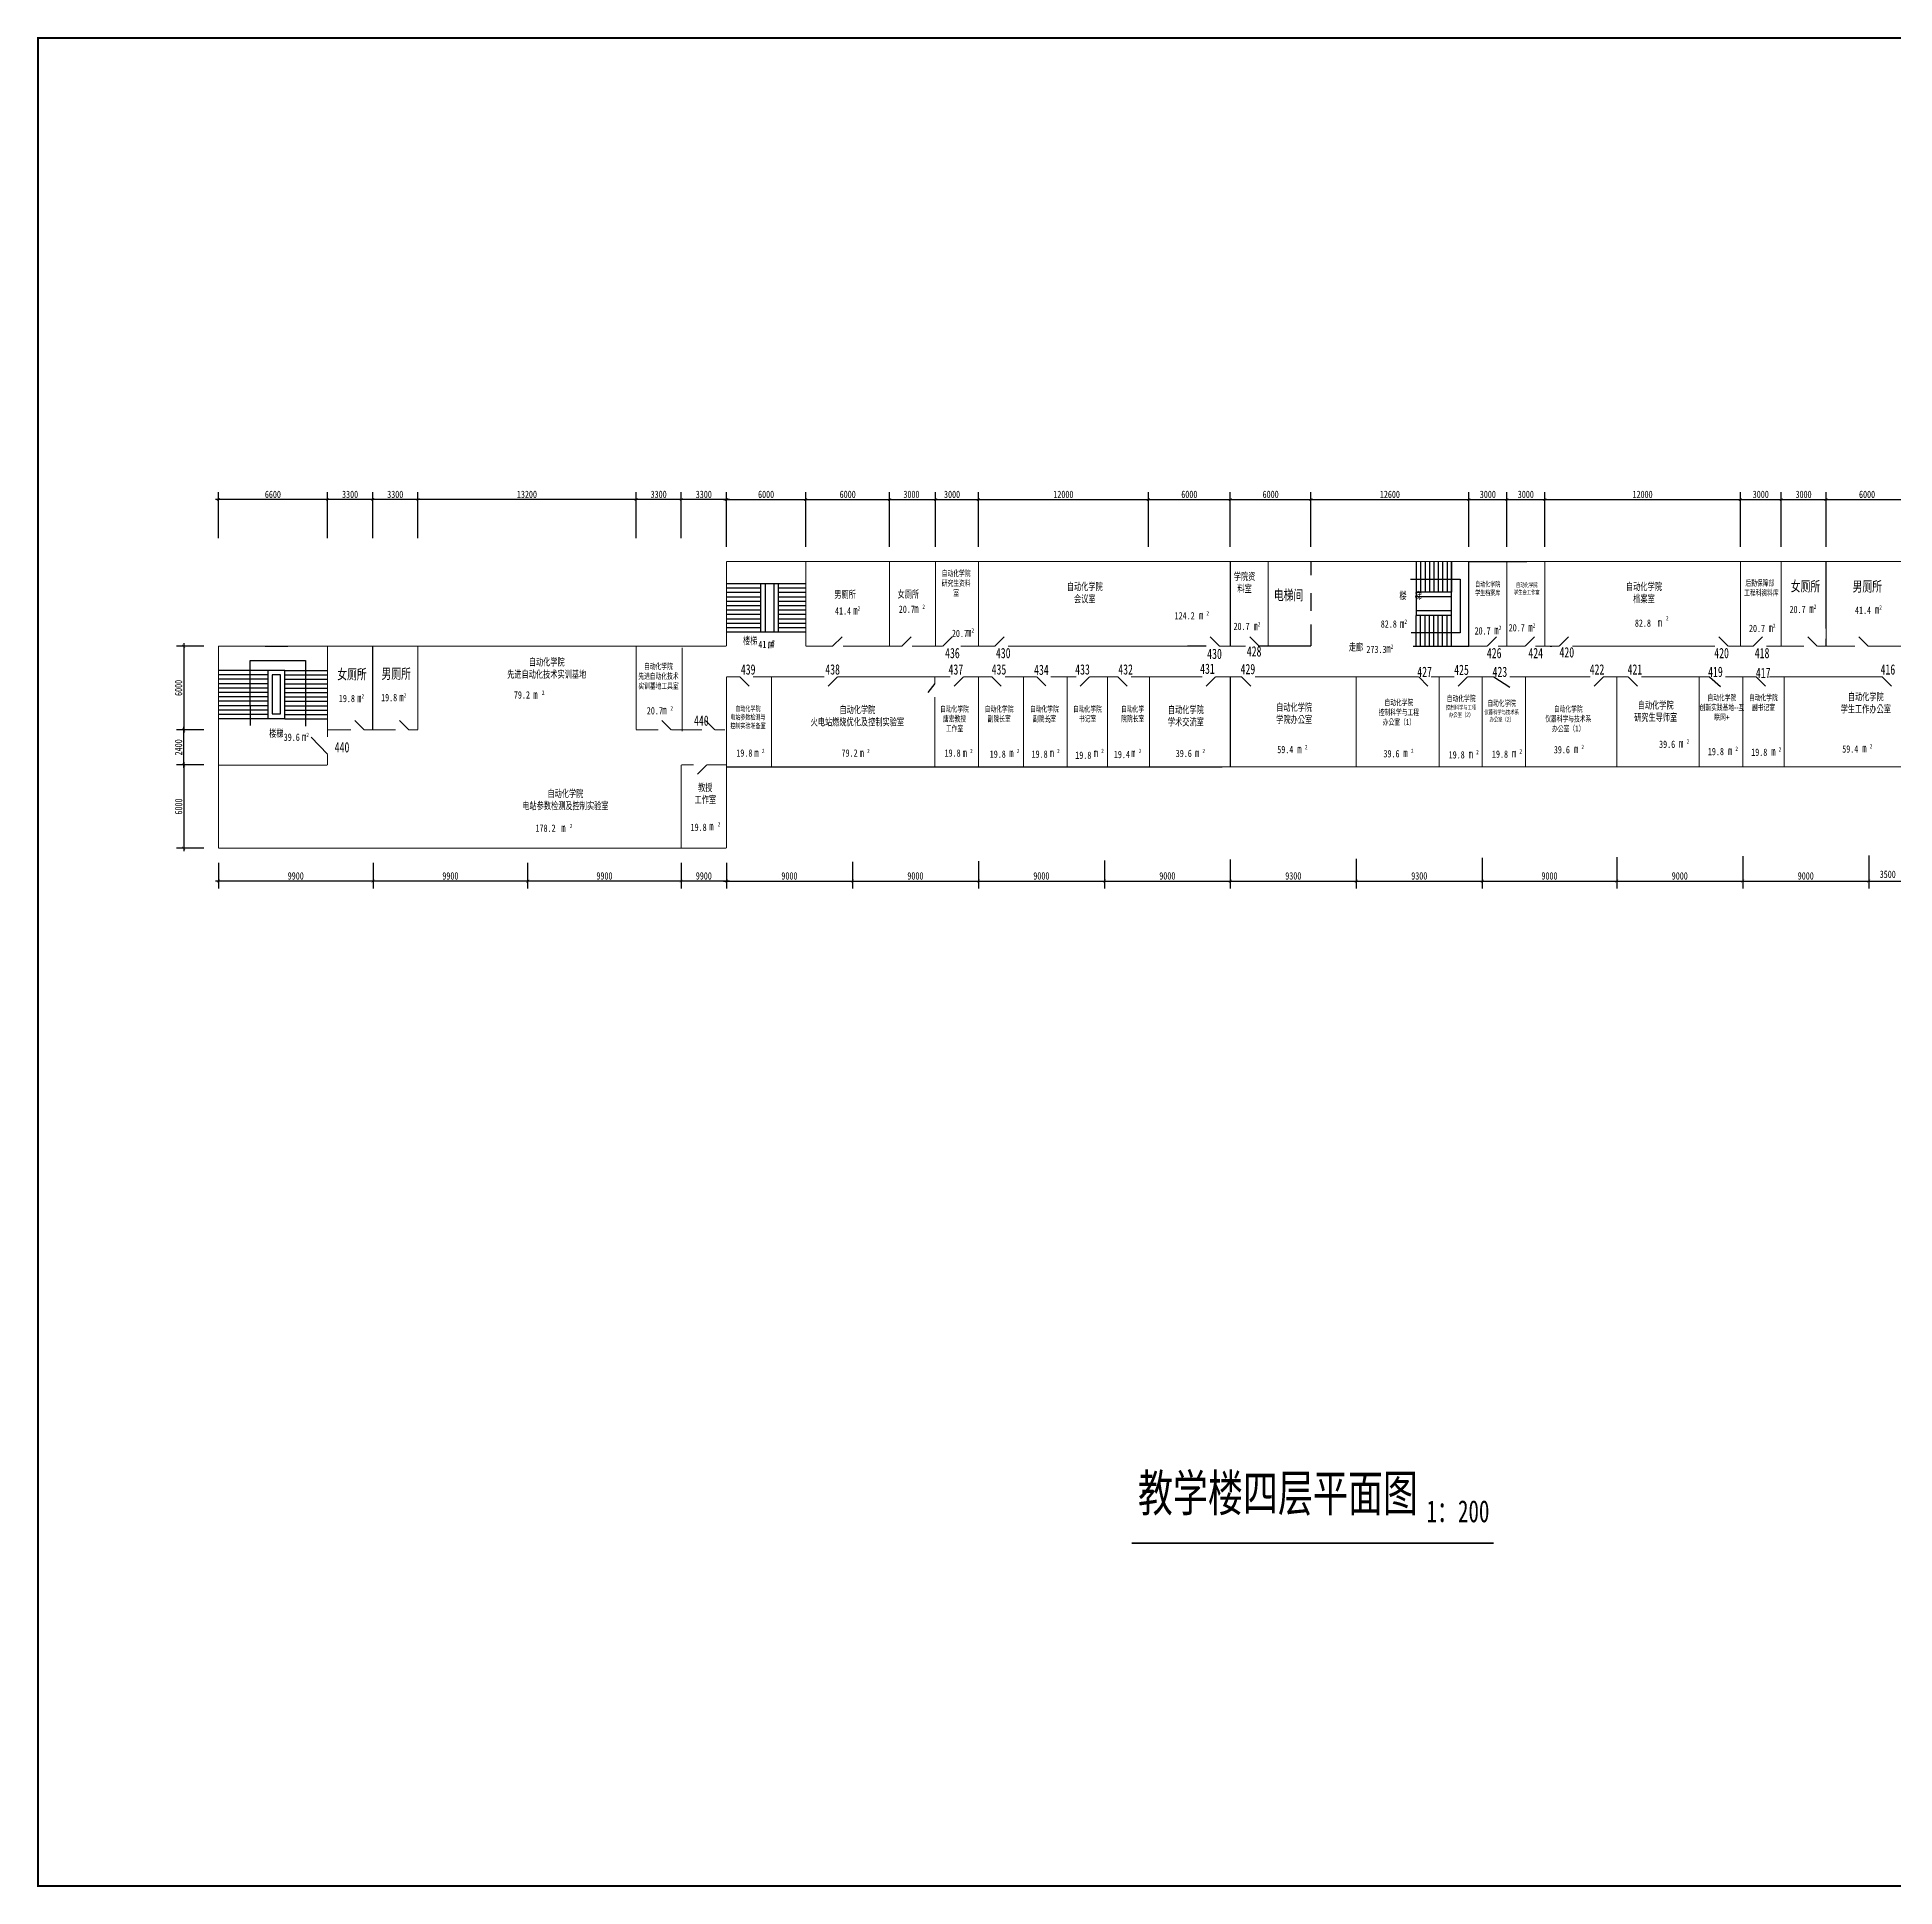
# Model space of a CAD drawing. Extents: x -85841 to 105227, y -96404 to 29716.
# Drawn here: x -85841 to 40827, y -96404 to 29716 of the extents above; entities that cross this region are included whole.
import ezdxf

# ---------------------------------------------------------------- set-up
doc = ezdxf.new("R2010")
doc.units = 0
doc.header["$LTSCALE"] = 20
doc.layers.get('0').update_dxf_attribs({"linetype": 'CONTINUOUS'})
doc.layers.get('DEFPOINTS').update_dxf_attribs({"linetype": 'CONTINUOUS'})
doc.styles.get("Standard").update_dxf_attribs({"font": '', "width": 0.7, "height": 700})
doc.styles.get('Standard').set_extended_font_data('FangSong_GB2312')

# ---------------------------------------------------------------- blocks, each defined once
blk = doc.blocks.new('1')
blk.add_line((0, 0), (900, -1))
blk = doc.blocks.new('_ARCHTICK')
at = {"color": 0, "linetype": 'ByBlock', "const_width": 0.15}
blk.add_lwpolyline([(-0.5, -0.5), (0.5, 0.5)], dxfattribs=at)

msp = doc.modelspace()

# ---------------------------------------------------------------- linework, layer by layer
at = {"color": 0, "linetype": 'ByBlock'}
for p, q in [((-65844, -1811), (-73684, -1811)), ((-73484, -4440), (-73484, -1311)), ((-62764, -1811), (-66244, -1811)), ((-66044, -4440), (-66044, -1311)), ((-66044, -4440), (-66044, -1311)), ((-59684, -1811), (-63164, -1811)), ((-62964, -4440), (-62964, -1311)), ((-44804, -1811), (-60084, -1811)), ((-59884, -4440), (-59884, -1311)), ((-41724, -1811), (-45204, -1811)), ((-45004, -4440), (-45004, -1311)), ((-38644, -1811), (-42124, -1811)), ((-41924, -4440), (-41924, -1311)), ((-39044, -1811), (-33234, -1811)), ((-38844, -4440), (-38844, -1311)), ((-38844, -5037), (-38844, -1311)), ((-33634, -1811), (-27516, -1811)), ((-33434, -5037), (-33434, -1311)), ((-27916, -1811), (-24377, -1811)), ((-27716, -5037), (-27716, -1311)), ((-24777, -1811), (-21464, -1811)), ((-24577, -5037), (-24577, -1311)), ((-21864, -1811), (-9874, -1811)), ((-21664, -5037), (-21664, -1311)), ((-21664, -5037), (-21664, -1311)), ((-10274, -1811), (-4284, -1811)), ((-10074, -5037), (-10074, -1311)), ((-4684, -1811), (1216, -1811)), ((-4484, -5037), (-4484, -1311)), ((-4484, -5037), (-4484, -1311)), ((816, -1811), (11981, -1811)), ((1016, -5037), (1016, -1311)), ((1016, -5037), (1016, -1311)), ((11581, -1811), (14571, -1811)), ((11781, -5037), (11781, -1311)), ((11781, -5037), (11781, -1311)), ((14171, -1811), (17161, -1811)), ((14371, -5037), (14371, -1311)), ((16761, -1811), (30496, -1811)), ((16961, -5037), (16961, -1311)), ((30096, -1811), (33276, -1811)), ((30296, -5037), (30296, -1311)), ((32876, -1811), (36336, -1811)), ((33076, -5037), (33076, -1311)), ((33076, -5037), (33076, -1311)), ((35936, -1811), (41926, -1811)), ((36136, -5037), (36136, -1311)), ((-74484, -11807), (-76349, -11807)), ((-75849, -11607), (-75849, -17707)), ((-74484, -17507), (-76349, -17507)), ((-75484, -17507), (-76349, -17507)), ((-75849, -20107), (-75849, -17307)), ((-74484, -19907), (-76349, -19907)), ((-75484, -19907), (-76349, -19907)), ((-75849, -19707), (-75849, -25777)), ((-74484, -25577), (-76349, -25577)), ((-73484, -26577), (-73484, -28326)), ((-62935, -26577), (-62935, -28326)), ((-52398, -26577), (-52398, -28326)), ((-41924, -26577), (-41924, -28326)), ((-38844, -26577), (-38844, -28326)), ((-38844, -26577), (-38844, -28326)), ((-30254, -26523), (-30254, -28326)), ((-21664, -26468), (-21664, -28326)), ((-13074, -26413), (-13074, -28326)), ((-4484, -26359), (-4484, -28326)), ((4106, -26304), (4106, -28326)), ((12696, -26249), (12696, -28326)), ((21866, -26191), (21866, -28326)), ((30456, -26137), (30456, -28326)), ((39046, -26082), (39046, -28326)), ((-62735, -27826), (-73684, -27826)), ((-52198, -27826), (-63135, -27826)), ((-41724, -27826), (-52598, -27826)), ((-38644, -27826), (-42124, -27826)), ((-39044, -27826), (-30054, -27826)), ((-30454, -27826), (-21464, -27826)), ((-21864, -27826), (-12874, -27826)), ((-13274, -27826), (-4284, -27826)), ((-4684, -27826), (4306, -27826)), ((3906, -27826), (12896, -27826)), ((12496, -27826), (22066, -27826)), ((21666, -27826), (30656, -27826)), ((30256, -27826), (39246, -27826)), ((38846, -27826), (47836, -27826))]:
    msp.add_line(p, q, dxfattribs=at)
for p, q in [((8191, -6037), (8191, -8137)), ((8491, -6037), (8491, -8137)), ((8791, -6037), (8791, -8137)), ((9091, -6037), (9091, -8137)), ((9391, -6037), (9391, -8137)), ((9691, -6037), (9691, -8137)), ((9991, -6037), (9991, -8137)), ((10291, -6037), (10291, -8137)), ((10591, -11807), (10591, -6037)), ((10591, -6037), (10591, -8137)), ((11781, -11807), (11781, -6037)), ((11781, -6037), (15736, -6037)), ((36136, -10610), (36136, -6037)), ((-38844, -7537), (-33434, -7537)), ((-36512, -7537), (-36512, -10837)), ((-36212, -7537), (-36212, -10837)), ((-35612, -7537), (-35612, -10837)), ((-35312, -7537), (-35312, -10837)), ((7799, -7238), (11190, -7238)), ((11190, -7238), (11190, -10893)), ((-38844, -7837), (-36512, -7837)), ((-38844, -8137), (-36512, -8137)), ((-38844, -8437), (-36512, -8437)), ((-38844, -8737), (-36512, -8737)), ((-35312, -7837), (-33434, -7837)), ((-35312, -8137), (-33434, -8137)), ((-35312, -8437), (-33434, -8437)), ((-35312, -8737), (-33434, -8737)), ((10591, -8137), (8191, -8137)), ((8191, -8137), (8191, -9707)), ((10591, -8437), (8191, -8437)), ((-38844, -9037), (-36512, -9037)), ((-38844, -9337), (-36512, -9337)), ((-38844, -9637), (-36512, -9637)), ((-38844, -9937), (-36512, -9937)), ((-35312, -9037), (-33434, -9037)), ((-35312, -9337), (-33434, -9337)), ((-35312, -9637), (-33434, -9637)), ((-35312, -9937), (-33434, -9937)), ((10591, -9407), (8191, -9407)), ((8191, -11807), (8191, -9707)), ((10591, -9707), (8191, -9707)), ((8491, -11807), (8491, -9707)), ((8791, -11807), (8791, -9707)), ((9091, -11807), (9091, -9707)), ((9391, -11807), (9391, -9707)), ((9691, -11807), (9691, -9707)), ((9991, -11807), (9991, -9707)), ((10291, -11807), (10291, -9707)), ((10591, -11807), (10591, -9707)), ((-38844, -10237), (-36512, -10237)), ((-38844, -10537), (-36512, -10537)), ((-38844, -10837), (-33434, -10837)), ((-35312, -10237), (-33434, -10237)), ((-35312, -10537), (-33434, -10537)), ((11190, -10893), (7843, -10893)), ((36136, -11807), (36136, -11310)), ((-70287, -11807), (-68754, -11807)), ((-6129, -11807), (-7394, -11807)), ((1016, -11807), (-2579, -11807)), ((7985, -11807), (11781, -11807)), ((17336, -11807), (17440, -11807)), ((-70131, -13466), (-73484, -13466)), ((-70131, -13766), (-73484, -13766)), ((-71322, -15881), (-71322, -12783)), ((-71322, -12783), (-67555, -12783)), ((-68959, -13466), (-66044, -13466)), ((-68959, -13766), (-66044, -13766)), ((-67555, -12783), (-67555, -15829)), ((-17688, -13907), (-17061, -14524)), ((8359, -13907), (8986, -14528)), ((13492, -13907), (14566, -14602)), ((28192, -13907), (28931, -14565)), ((-70131, -14066), (-73484, -14066)), ((-70131, -14366), (-73484, -14366)), ((-70131, -14666), (-73484, -14666)), ((-70131, -14966), (-73484, -14966)), ((-68959, -14066), (-66044, -14066)), ((-68959, -14366), (-66044, -14366)), ((-68959, -14666), (-66044, -14666)), ((-68959, -14966), (-66044, -14966)), ((-24638, -14346), (-25118, -14973)), ((-70131, -15266), (-73484, -15266)), ((-70131, -15566), (-73484, -15566)), ((-70131, -15866), (-73484, -15866)), ((-70131, -16166), (-73484, -16166)), ((-70131, -16466), (-73484, -16466)), ((-71322, -15881), (-71322, -17208)), ((-68959, -15266), (-66044, -15266)), ((-68959, -15566), (-66044, -15566)), ((-68959, -15866), (-66044, -15866)), ((-68959, -16166), (-66044, -16166)), ((-68959, -16466), (-66044, -16466)), ((-67555, -15829), (-67555, -17253)), ((-70131, -16766), (-73484, -16766)), ((-68959, -16766), (-66044, -16766)), ((-66044, -19180), (-67157, -18009)), ((-38844, -20027), (-5044, -20027))]:
    msp.add_line(p, q)
for points, const_width in [([(-85781, 29656), (92419, 29656), (92419, -96344), (-85781, -96344), (-85781, 29656)], 120), ([(-38844, -6037), (1016, -6037)], 70), ([(-38844, -6037), (-38844, -11807)], 70), ([(-21664, -11807), (-21664, -6037)], 70), ([(1016, -6037), (1016, -6990)], 70), ([(1016, -6037), (6981, -6037)], 70), ([(6981, -6037), (11781, -6037)], 70), ([(11781, -6037), (47417, -6037)], 70), ([(11781, -6037), (11781, -11807), (11864, -11807)], 70), ([(14371, -6037), (14371, -11807), (14454, -11807)], 70), ([(16961, -6037), (16961, -11807), (17044, -11807)], 70), ([(36136, -6037), (36136, -10610)], 70), ([(1016, -8190), (1016, -9422)], 70), ([(1016, -10322), (1016, -11807)], 70), ([(36136, -10610), (36136, -11310)], 70), ([(36136, -11310), (36136, -11807)], 70), ([(-59884, -11807), (-73484, -11807)], 70), ([(-73484, -15266), (-73484, -11807)], 70), ([(-66044, -11807), (-66044, -17507)], 70), ([(-62964, -11807), (-62964, -17507)], 70), ([(-59884, -11807), (-59884, -17507)], 70), ([(-59884, -11807), (-38844, -11807)], 70), ([(-33434, -11807), (-31599, -11807)], 70), ([(-30899, -11807), (-27236, -11807)], 70), ([(-26880, -11807), (-27236, -11807)], 70), ([(-26180, -11807), (-24097, -11807)], 70), ([(-22862, -11807), (-20533, -11807)], 70), ([(-19633, -11807), (-12192, -11807)], 70), ([(-13669, -11807), (-9559, -11807)], 70), ([(-13669, -11807), (-6129, -11807)], 70), ([(-5229, -11807), (-4164, -11807)], 70), ([(-4164, -11807), (-3428, -11807)], 70), ([(-2528, -11807), (1016, -11807)], 70), ([(11864, -11807), (13021, -11807)], 70), ([(14371, -11807), (13758, -11807)], 70), ([(14658, -11807), (14454, -11807)], 70), ([(14658, -11807), (15610, -11807)], 70), ([(16961, -11807), (16323, -11807)], 70), ([(17044, -11807), (17336, -11807)], 70), ([(17336, -11807), (17930, -11807)], 70), ([(18830, -11807), (28569, -11807)], 70), ([(29469, -11807), (31172, -11807)], 70), ([(32072, -11807), (34632, -11807)], 70), ([(35532, -11807), (36136, -11807)], 70), ([(38120, -11807), (36136, -11807)], 70), ([(41715, -11807), (39005, -11807)], 70), ([(-38844, -13907), (-38844, -19907)], 70), ([(-38844, -13907), (-37920, -13907)], 70), ([(-37020, -13907), (-32796, -13907)], 70), ([(-37020, -13907), (-35772, -13907)], 70), ([(-35772, -13907), (-35772, -20027)], 70), ([(-32796, -13907), (-32162, -13907)], 70), ([(-31262, -13907), (-24638, -13907)], 70), ([(-28430, -13907), (-24206, -13907)], 70), ([(-28430, -13907), (-27182, -13907)], 70), ([(-24638, -13907), (-24638, -14346)], 70), ([(-24206, -13907), (-23572, -13907)], 70), ([(-22672, -13907), (-20740, -13907)], 70), ([(-21664, -13907), (-21664, -20027)], 70), ([(-19840, -13907), (-17688, -13907)], 70), ([(-19840, -13907), (-18592, -13907)], 70), ([(-18592, -13907), (-18592, -20027)], 70), ([(-16728, -13907), (-15616, -13907)], 70), ([(-15616, -13907), (-14982, -13907)], 70), ([(-15616, -13907), (-15616, -20027)], 70), ([(-14082, -13907), (-12150, -13907)], 70), ([(-12856, -13907), (-12856, -20027)], 70), ([(-11250, -13907), (-7026, -13907)], 70), ([(-11250, -13907), (-10002, -13907)], 70), ([(-10002, -13907), (-10002, -20027)], 70), ([(-7026, -13907), (-6392, -13907)], 70), ([(-5492, -13907), (-3711, -13907)], 70), ([(-2811, -13907), (1413, -13907)], 70), ([(-2811, -13907), (-1563, -13907)], 70), ([(1413, -13907), (4106, -13907)], 70), ([(2880, -13907), (8359, -13907)], 70), ([(2947, -13907), (3955, -13907)], 70), ([(5930, -13907), (8359, -13907)], 70), ([(5930, -13907), (7178, -13907)], 70), ([(9208, -13907), (9246, -13907)], 70), ([(9208, -13907), (10154, -13907)], 70), ([(10154, -13907), (10788, -13907)], 70), ([(11688, -13907), (12696, -13907)], 70), ([(12696, -13907), (13492, -13907)], 70), ([(14566, -13907), (20054, -13907)], 70), ([(14600, -13907), (18117, -13907)], 70), ([(20954, -13907), (22636, -13907)], 70), ([(23536, -13907), (28192, -13907)], 70), ([(29263, -13907), (30456, -13907)], 70), ([(29329, -13907), (31380, -13907)], 70), ([(32280, -13907), (39970, -13907)], 70), ([(37820, -13907), (39970, -13907)], 70), ([(-73484, -15266), (-73484, -25577)], 70), ([(-66044, -15566), (-66044, -18009)], 70), ([(-24638, -15268), (-24638, -20027)], 70), ([(-66044, -17507), (-64444, -17507)], 70), ([(-63544, -17507), (-61403, -17507)], 70), ([(-60503, -17507), (-59884, -17507)], 70), ([(-45004, -17507), (-43485, -17507)], 70), ([(-42609, -17507), (-41924, -17507)], 70), ([(-42026, -17507), (-40507, -17507)], 70), ([(-41924, -17507), (-41868, -17507)], 70), ([(-39631, -17507), (-38946, -17507)], 70), ([(-73484, -19914), (-66044, -19914)], 70), ([(-66044, -19180), (-66044, -19914)], 70), ([(-41924, -20027), (-41924, -19907)], 70), ([(-41924, -19907), (-41078, -19907)], 70), ([(-40178, -19907), (-38844, -19907)], 70), ([(-38844, -19907), (-38844, -20027)], 70), ([(-38844, -20027), (-5044, -20027)], 70), ([(-38844, -20027), (-38844, -25577)], 70), ([(-5044, -20027), (8156, -20027)], 70), ([(8156, -20027), (12956, -20027)], 70), ([(12956, -20027), (47636, -20027)], 70), ([(-70404, -25577), (-73484, -25577)], 70), ([(-64947, -25577), (-70404, -25577)], 70), ([(-64947, -25577), (-64198, -25577)], 70), ([(-63947, -25577), (-64198, -25577)], 70), ([(-63947, -25577), (-38844, -25577)], 70), ([(-57606, -25577), (-38844, -25577)], 70), ([(-11205, -72976), (13480, -72976)], 120)]:
    msp.add_lwpolyline(points, dxfattribs=dict(const_width=const_width))
for points in [[(-85781, -96344), (92419, -96344), (92419, 29656), (-85781, 29656)], [(-68959, -13466), (-70106, -13466), (-70106, -16749), (-68959, -16749)], [(-69259, -13766), (-69806, -13766), (-69806, -16426), (-69259, -16426)]]:
    msp.add_lwpolyline(points, close=True)
for points in [[(-33434, -11807, 70, 70, 0), (-33434, -6037, 70, 70, 0)], [(-27716, -11807, 70, 70, 0), (-27716, -6037, 70, 70, 0)], [(-24577, -11807, 70, 70, 0), (-24577, -6037, 70, 70, 0)], [(-4484, -11807, 70, 70, 0), (-4484, -6037, 70, 70, 0)], [(-1894, -11807, 70, 70, 0), (-1894, -6037, 70, 70, 0)], [(30296, -6037, 70, 70, 0), (30296, -11807, 70, 70, 0)], [(33076, -6037, 70, 70, 0), (33076, -11807, 70, 70, 0)], [(-45004, -11807, 70, 70, 0), (-45004, -17507, 70, 70, 0)], [(-41868, -11908, 70, 70, 0), (-41868, -17608, 70, 70, 0)], [(-4484, -13907, 70, 70, 0), (-4484, -20027, 70, 70, 0)], [(4106, -13907, 70, 70, 0), (4106, -20027, 70, 70, 0)], [(9762, -13907, 70, 70, 0), (9762, -20027, 70, 70, 0)], [(12696, -13907, 70, 70, 0), (12696, -20027, 70, 70, 0)], [(15635, -13907, 70, 70, 0), (15635, -20027, 70, 70, 0)], [(21866, -13907, 70, 70, 0), (21866, -20027, 70, 70, 0)], [(27490, -13907, 70, 70, 0), (27490, -20027, 70, 70, 0)], [(30456, -13907, 70, 70, 0), (30456, -20027, 70, 70, 0)], [(33289, -13907, 70, 70, 0), (33289, -20027, 70, 70, 0)], [(-41924, -20027, 70, 70, 0), (-41924, -25577, 70, 70, 0)]]:
    msp.add_lwpolyline(points, format="xyseb")
at = {"layer": 'DEFPOINTS', "color": 0, "linetype": 'ByBlock'}
for p in [(-73484, -1811), (-66044, -1811), (-62964, -1811), (-59884, -1811), (-45004, -1811), (-41924, -1811), (-33434, -1811), (-27716, -1811), (-24577, -1811), (-21664, -1811), (-21664, -1811), (-10074, -1811), (-4484, -1811), (1016, -1811), (11781, -1811), (14371, -1811), (16961, -1811), (30296, -1811), (33076, -1811), (36136, -1811), (-38844, -6037), (-38844, -6037), (-33644, -6037), (-33644, -6037), (-33644, -6037), (-33434, -6037), (-33434, -6037), (-33434, -6037), (-27716, -6037), (-27716, -6037), (-27716, -6037), (-27716, -6037), (-27236, -6037), (-27236, -6037), (-24907, -6037), (-24907, -6037), (-24907, -6037), (-24577, -6037), (-24577, -6037), (-24577, -6037), (-24577, -6037), (-22814, -6037), (-22814, -6037), (-22814, -6037), (-22814, -6037), (-22814, -6037), (-21664, -6037), (-21664, -6037), (-21664, -6037), (-15814, -6037), (-15814, -6037), (-10074, -6037), (-10074, -6037), (-4484, -6037), (-4484, -6037), (-4484, -6037), (-4164, -6037), (-4164, -6037), (-4164, -6037), (-1894, -6037), (-1574, -6037), (1016, -6037), (1016, -6037), (11781, -6037), (11781, -6037), (11781, -6037), (14371, -6037), (14371, -6037), (16961, -6037), (16961, -6037), (30296, -6037), (30296, -6037), (30546, -6037), (30546, -6037), (33076, -6037), (33076, -6037), (36136, -6037), (36136, -6037), (36136, -6037), (36136, -6037), (-73484, -11807), (-73484, -11807), (-66044, -11807), (-66044, -11807), (-62964, -11807), (-62964, -11807), (-59884, -11807), (-59884, -11807), (-59884, -11807), (-49364, -11807), (-49364, -11807), (-45004, -11807), (-45004, -11807), (-43807, -11807), (-41924, -11807), (-41924, -11807), (-38844, -11807), (-38924, -13907), (-38924, -13907), (-30334, -13907), (-30334, -13907), (-21744, -13907), (-21744, -13907), (-13154, -13907), (-13154, -13907), (-4715, -13907), (-4715, -13907), (4026, -13907), (4026, -13907), (12956, -13907), (21626, -13907), (21626, -13907), (30243, -13907), (30243, -13907), (38966, -13907), (38966, -13907), (-75849, -17507), (-75849, -17507), (-74484, -17507), (-66044, -17507), (-74484, -19907), (-73484, -19907), (-30254, -20027), (-30254, -20027), (-30174, -20027), (-21664, -20027), (-21664, -20027), (-21504, -20027), (-21504, -20027), (-13074, -20027), (-13074, -20027), (-12834, -20027), (-12834, -20027), (-4484, -20027), (-4484, -20027), (-4164, -20027), (4106, -20027), (4106, -20027), (12696, -20027), (12696, -20027), (21866, -20027), (21866, -20027), (30456, -20027), (30456, -20027), (39046, -20027), (39046, -20027), (-75849, -25577), (-73484, -25577), (-73484, -25577), (-73484, -25577), (-70404, -25577), (-70404, -25577), (-62935, -25577), (-62935, -25577), (-62935, -25577), (-62935, -25577), (-52398, -25577), (-52398, -25577), (-52398, -25577), (-52398, -25577), (-41924, -25577), (-41924, -25577), (-38844, -25577), (-38844, -25577), (-38844, -25577), (-73484, -27826), (-62935, -27826), (-52398, -27826), (-41924, -27826), (-38844, -27826), (-30254, -27826), (-21664, -27826), (-13074, -27826), (-4484, -27826), (4106, -27826), (12696, -27826), (21866, -27826), (30456, -27826), (39046, -27826)]:
    msp.add_point(p, dxfattribs=at)

# ---------------------------------------------------------------- block references
at = {"color": 0, "linetype": 'ByBlock', "xscale": 200, "yscale": 200, "zscale": 200}
for p, rotation in [((-73484, -1811), 180), ((-66044, -1811), 180), ((-62964, -1811), 180), ((-59884, -1811), 180), ((-45004, -1811), 180), ((-41924, -1811), 180), ((-38844, -1811), 180), ((-33434, -1811), 180), ((-27716, -1811), 180), ((-24577, -1811), 180), ((-21664, -1811), 180), ((-10074, -1811), 180), ((-4484, -1811), 180), ((-4484, -1811), 180), ((1016, -1811), 180), ((11781, -1811), 180), ((14371, -1811), 180), ((16961, -1811), 180), ((30296, -1811), 180), ((33076, -1811), 180), ((36136, -1811), 180), ((-75849, -11807), 90), ((-75849, -17507), 270), ((-75849, -17507), 90), ((-75849, -19907), 90), ((-75849, -19907), 270), ((-75849, -25577), 270), ((-73484, -27826), 180), ((-62935, -27826), 180), ((-52398, -27826), 180), ((-41924, -27826), 180), ((-38844, -27826), 180), ((-30254, -27826), 180), ((-21664, -27826), 180), ((-13074, -27826), 180), ((-4484, -27826), 180), ((4106, -27826), 180), ((12696, -27826), 180), ((21866, -27826), 180), ((30456, -27826), 180), ((39046, -27826), 180)]:
    msp.add_blockref('_ARCHTICK', p, dxfattribs=dict(at, rotation=rotation))
for p in [(-66044, -1811), (-62964, -1811), (-59884, -1811), (-45004, -1811), (-41924, -1811), (-38844, -1811), (-33434, -1811), (-27716, -1811), (-24577, -1811), (-21664, -1811), (-21664, -1811), (-10074, -1811), (-4484, -1811), (1016, -1811), (11781, -1811), (14371, -1811), (16961, -1811), (30296, -1811), (33076, -1811), (36136, -1811), (-62935, -27826), (-52398, -27826), (-41924, -27826), (-38844, -27826), (-38844, -27826), (-30254, -27826), (-21664, -27826), (-13074, -27826), (-4484, -27826), (4106, -27826), (12696, -27826), (21866, -27826), (30456, -27826), (39046, -27826)]:
    msp.add_blockref('_ARCHTICK', p, dxfattribs=at)
for p, rotation in [((-31599, -11807), 45), ((-26880, -11807), 45), ((-24097, -11807), 45), ((-20533, -11807), 45), ((-5229, -11807), 135), ((-2528, -11807), 135), ((13021, -11807), 45), ((15610, -11807), 45), ((17930, -11807), 45), ((29469, -11807), 135), ((31172, -11807), 45), ((35532, -11807), 135), ((39005, -11807), 135), ((-37920, -13907), 315), ((-31262, -13907), 225), ((-22672, -13907), 225), ((-20740, -13907), 315), ((-14082, -13907), 225), ((-12150, -13907), 315), ((-5492, -13907), 225), ((-3711, -13907), 315), ((11688, -13907), 225), ((20954, -13907), 225), ((22636, -13907), 315), ((31380, -13907), 315), ((39970, -13907), 315), ((-63544, -17507), 135), ((-60503, -17507), 135), ((-42609, -17507), 135), ((-39631, -17507), 135.0000000000048), ((-40178, -19907), 225)]:
    msp.add_blockref('1', p, dxfattribs=dict(rotation=rotation))

# ---------------------------------------------------------------- texts
at = {"color": 0, "linetype": 'ByBlock', "char_height": 500, "attachment_point": 5}
for s, insert in [('6600', (-69764, -1461)), ('3300', (-64504, -1461)), ('3300', (-61424, -1461)), ('13200', (-52444, -1461)), ('3300', (-43464, -1461)), ('3300', (-40384, -1461)), ('6000', (-36139, -1461)), ('6000', (-30575, -1461)), ('3000', (-26227, -1461)), ('3000', (-23459, -1461)), ('12000', (-15869, -1461)), ('6000', (-7279, -1461)), ('6000', (-1734, -1461)), ('12600', (6398, -1461)), ('3000', (13076, -1461)), ('3000', (15666, -1461)), ('12000', (23628, -1461)), ('3000', (31686, -1461)), ('3000', (34606, -1461)), ('6000', (38931, -1461)), ('9900', (-68210, -27476)), ('9900', (-57666, -27476)), ('9900', (-47161, -27476)), ('9900', (-40384, -27476)), ('9000', (-34549, -27476)), ('9000', (-25959, -27476)), ('9000', (-17369, -27476)), ('9000', (-8779, -27476)), ('9300', (-189, -27476)), ('9300', (8401, -27476)), ('9000', (17281, -27476)), ('9000', (26161, -27476)), ('9000', (34751, -27476))]:
    msp.add_mtext(s, dxfattribs=dict(at, insert=insert))
for s, insert, char_height, width, attachment_point in [('{\\fGulim|b0|i0|c134|p34;\\C7;自\\fPMingLiU|b0|i0|c134|p18;动\\fGulim|b0|i0|c134|p34;化\\fPMingLiU|b0|i0|c134|p18;学\\fGulim|b0|i0|c134|p34;院\\fPMingLiU|b0|i0|c136|p18;\\C256;研\\fGulim|b0|i0|c134|p34;究生\\fPMingLiU|b0|i0|c134|p18;资\\fGulim|b0|i0|c134|p34;料室}', (-23178, -6638), 400, 2313.3, 2), ('{\\fGulim|b0|i0|c129|p34;自\\fPMingLiU|b0|i0|c136|p18;动\\fGulim|b0|i0|c134|p34;化\\fPMingLiU|b0|i0|c134|p18;学\\fGulim|b0|i0|c134|p34;院\\P\\fPMingLiU|b0|i0|c134|p18;会议\\fGulim|b0|i0|c134|p34;室}', (-14408, -7496), 500, 8331.49, 2), ('{\\fSimSun|b0|i0|c134|p2;\\C7;学院资料室}', (-3514, -6804), 500, 1827.09, 2), ('{\\fGulim|b0|i0|c134|p34;\\C7;自\\fPMingLiU|b0|i0|c134|p18;动\\fGulim|b0|i0|c134|p34;化\\fPMingLiU|b0|i0|c134|p18;学\\fGulim|b0|i0|c134|p34;院\\P\\fPMingLiU|b0|i0|c136|p18;\\C256;学\\fGulim|b0|i0|c134|p34;生\\fPMingLiU|b0|i0|c134|p18;档\\fGulim|b0|i0|c134|p34;案\\fPMingLiU|b0|i0|c134|p18;库}', (13070, -7407), 350, 2207.34, 2), ('{\\fGulim|b0|i0|c134|p34;\\C7;自\\fPMingLiU|b0|i0|c134|p18;动\\fGulim|b0|i0|c134|p34;化\\fPMingLiU|b0|i0|c134|p18;学\\fGulim|b0|i0|c134|p34;院\\fPMingLiU|b0|i0|c134|p18;\\C256;\\P\\fPMingLiU|b0|i0|c136|p18;学\\fGulim|b0|i0|c134|p34;生\\fPMingLiU|b0|i0|c134|p18;会工作室}', (15730, -7484), 300, 2115.04, 2), ('{\\fGulim|b0|i0|c134|p34;\\C7;自\\fPMingLiU|b0|i0|c134|p18;动\\fGulim|b0|i0|c134|p34;化\\fPMingLiU|b0|i0|c134|p18;学\\fGulim|b0|i0|c134|p34;院\\C256;\\P\\fPMingLiU|b0|i0|c134|p18;档\\fGulim|b0|i0|c134|p34;案室}', (23720, -7491), 500, 6926.92, 2), ('{\\fGulim|b0|i0|c134|p34;后勤\\fGulim|b0|i0|c129|p34;保\\fGulim|b0|i0|c134|p34;障部\\fSimSun|b0|i0|c134|p2;   \\fPMingLiU|b0|i0|c134|p18;工程科资料库}', (31731, -7859), 400, 2570.52, 5), ('女厕所', (33727, -7374), 700, 2176.59, 1), ('男厕所', (37943, -7387), 700, 2634.82, 1), ('男厕所', (-31483, -8023), 500, 2634.82, 1), ('女厕所', (-27176, -8010), 500, 1661.79, 1), ('电梯间', (-1515, -7976), 700, 2062.12, 1), ('楼  梯', (7046, -8103), 500, 1546.53, 1), ('41.4', (-31438, -9155), 500, 1317.41, 1), ('m', (-30192, -9056), 600, 623.78, 1), ('2', (-29895, -9086), 300, 356.45, 1), ('20.7', (-27089, -9038), 500, 1317.41, 1), ('m', (-26031, -8939), 600, 623.78, 1), ('2', (-25480, -8969), 300, 356.45, 1), ('124.2', (-8283, -9483), 500, 2107.94, 1), ('m', (-6625, -9385), 600, 623.78, 1), ('2', (-6110, -9414), 300, 356.45, 1), ('82.8', (5775, -10045), 500, 1559.55, 1), ('m', (7094, -9959), 600, 623.78, 1), ('2', (7391, -9989), 300, 356.45, 1), ('82.8', (23101, -9985), 500, 1559.55, 1), ('m', (24658, -9881), 600, 623.78, 1), ('2', (25229, -9746), 300, 356.45, 1), ('20.7', (33647, -9053), 500, 1559.55, 1), ('m', (35005, -8939), 600, 623.78, 1), ('2', (35302, -8968), 300, 356.45, 1), ('41.4', (38112, -9112), 500, 1559.55, 1), ('m', (39471, -8997), 600, 623.78, 1), ('2', (39768, -9027), 300, 356.45, 1), ('楼梯', (-37715, -11188), 500, 2119.32, 1), ('2', (-35720, -11376), 300, 356.45, 1), ('20.7', (-23468, -10687), 500, 1317.41, 1), ('m', (-22426, -10554), 600, 623.78, 1), ('2', (-22129, -10584), 300, 356.45, 1), ('20.7', (-4263, -10208), 500, 1661.09, 1), ('m', (-2903, -10129), 600, 623.78, 1), ('2', (-2606, -10158), 300, 356.45, 1), ('20.7', (12172, -10515), 500, 1016.41, 1), ('m', (13510, -10395), 600, 623.78, 1), ('2', (13826, -10406), 300, 356.45, 1), ('20.7', (14496, -10301), 500, 1016.41, 1), ('m', (15841, -10210), 600, 623.78, 1), ('2', (16138, -10239), 300, 356.45, 1), ('20.7', (30881, -10346), 500, 1374.69, 1), ('m', (32218, -10242), 600, 623.78, 1), ('2', (32515, -10272), 300, 356.45, 1), ('{\\fGulim|b0|i0|c134|p34;\\C7;自\\fPMingLiU|b0|i0|c134|p18;动\\fGulim|b0|i0|c134|p34;化\\fPMingLiU|b0|i0|c134|p18;学\\fGulim|b0|i0|c134|p34;院\\C256;\\P先\\fPMingLiU|b0|i0|c134|p18;进\\fGulim|b0|i0|c134|p34;自\\fPMingLiU|b0|i0|c134|p18;动\\fGulim|b0|i0|c134|p34;化技\\fPMingLiU|b0|i0|c134|p18;术实训\\fGulim|b0|i0|c134|p34;基地}', (-51098, -12636), 500, 11256.57, 2), ('41.4', (-36667, -11445), 500, 1317.41, 1), ('m', (-36017, -11346), 600, 623.78, 1), ('436', (-23934, -11928), 700, 1215.91, 1), ('430', (-20468, -11928), 700, 1215.91, 1), ('430', (-6061, -11981), 700, 1122.38, 1), ('428', (-3362, -11813), 700, 1122.38, 1), ('走廊', (3593, -11622), 500, 2863.94, 1), ('273.3', (4798, -11778), 500, 1559.55, 1), ('m', (6157, -11663), 600, 623.78, 1), ('2', (6454, -11693), 300, 356.45, 1), ('426', (13007, -11928), 700, 1215.91, 1), ('424', (15837, -11928), 700, 1215.91, 1), ('420', (17959, -11876), 700, 1215.91, 1), ('420', (28513, -11928), 700, 1215.91, 1), ('418', (31275, -11928), 700, 1215.91, 1), ('女厕所', (-65378, -13371), 700, 2123.05, 1), ('男厕所', (-62362, -13336), 700, 1947.48, 1), ('{\\fGulim|b0|i0|c134|p34;\\C7;自\\fPMingLiU|b0|i0|c134|p18;动\\fGulim|b0|i0|c134|p34;化\\fPMingLiU|b0|i0|c134|p18;学\\fGulim|b0|i0|c134|p34;院\\C256;\\P先\\fPMingLiU|b0|i0|c134|p18;进\\fGulim|b0|i0|c134|p34;自\\fPMingLiU|b0|i0|c134|p18;动\\fGulim|b0|i0|c134|p34;化技\\fPMingLiU|b0|i0|c134|p18;术实训\\fGulim|b0|i0|c134|p34;基地工具室}', (-43477, -12983), 400, 2815.95, 2), ('439', (-37860, -13044), 700, 1215.91, 1), ('438', (-32102, -13044), 700, 1215.91, 1), ('437', (-23699, -13044), 700, 1215.91, 1), ('435', (-20761, -13044), 700, 1215.91, 1), ('434', (-17868, -13071), 700, 1215.91, 1), ('433', (-15062, -13044), 700, 1215.91, 1), ('432', (-12124, -13044), 700, 1215.91, 1), ('431', (-6546, -12997), 700, 1496.51, 1), ('429', (-3787, -13018), 700, 1215.91, 1), ('427', (8261, -13207), 700, 1309.44, 1), ('425', (10780, -13069), 700, 1122.38, 1), ('423', (13395, -13207), 700, 1309.44, 1), ('422', (20017, -13044), 700, 1215.91, 1), ('421', (22602, -13044), 700, 1215.91, 1), ('419', (28095, -13207), 700, 1309.44, 1), ('417', (31352, -13277), 700, 1309.44, 1), ('416', (39853, -13044), 700, 1215.91, 1), ('19.8', (-65269, -15123), 500, 1559.55, 1), ('m', (-64020, -15037), 600, 623.78, 1), ('2', (-63723, -15067), 300, 356.45, 1), ('19.8', (-62390, -15064), 500, 1559.55, 1), ('m', (-61141, -14978), 600, 623.78, 1), ('2', (-60844, -15008), 300, 356.45, 1), ('79.2', (-53333, -14882), 500, 1559.55, 1), ('m', (-52012, -14802), 600, 623.78, 1), ('2', (-51425, -14832), 300, 356.45, 1), ('{\\fGulim|b0|i0|c134|p34;\\C7;自\\fPMingLiU|b0|i0|c134|p18;动\\fGulim|b0|i0|c134|p34;化\\fPMingLiU|b0|i0|c134|p18;学\\fGulim|b0|i0|c134|p34;院\\P\\fGulim|b0|i0|c129|p34;\\H0.75x;\\C256;控\\fGulim|b0|i0|c134|p34;制科\\fPMingLiU|b0|i0|c136|p18;学\\fPMingLiU|b0|i0|c134|p18;与\\fGulim|b0|i0|c134|p34;工程\\P\\fPMingLiU|b0|i0|c134|p18;办\\fGulim|b0|i0|c134|p34;公室（2）}', (11255, -15173), 400, 3066.6, 2), ('{\\fGulim|b0|i0|c134|p34;\\C7;自\\fPMingLiU|b0|i0|c134|p18;动\\fGulim|b0|i0|c134|p34;化\\fPMingLiU|b0|i0|c134|p18;学\\fGulim|b0|i0|c134|p34;院\\P\\fPMingLiU|b0|i0|c134|p18;\\C256;创\\fGulim|b0|i0|c134|p34;新\\fPMingLiU|b0|i0|c134|p18;实践\\fGulim|b0|i0|c134|p34;基地--互\\fPMingLiU|b0|i0|c134|p18;联网\\fGulim|b0|i0|c134|p34;+}', (29036, -15120), 400, 2674.26, 2), ('{\\fGulim|b0|i0|c134|p34;\\C7;自\\fPMingLiU|b0|i0|c134|p18;动\\fGulim|b0|i0|c134|p34;化\\fPMingLiU|b0|i0|c134|p18;学\\fGulim|b0|i0|c134|p34;院\\P\\fGulim|b0|i0|c129|p34;\\C256;副\\fPMingLiU|b0|i0|c136|p18;书\\fPMingLiU|b0|i0|c134|p18;记\\fGulim|b0|i0|c134|p34;室}', (31866, -15120), 400, 2823.21, 2), ('{\\fGulim|b0|i0|c134|p34;\\C7;自\\fPMingLiU|b0|i0|c134|p18;动\\fGulim|b0|i0|c134|p34;化\\fPMingLiU|b0|i0|c134|p18;学\\fGulim|b0|i0|c134|p34;院\\fPMingLiU|b0|i0|c134|p18;\\C256;\\P\\fPMingLiU|b0|i0|c136|p18;学\\fGulim|b0|i0|c134|p34;生工作\\fPMingLiU|b0|i0|c134|p18;办\\fGulim|b0|i0|c134|p34;公室}', (38843, -15005), 500, 7026.53, 2), ('20.7', (-44269, -15960), 500, 1317.41, 1), ('m', (-43210, -15861), 600, 623.78, 1), ('2', (-42659, -15890), 300, 356.45, 1), ('{\\fGulim|b0|i0|c134|p34;\\C7;自\\fPMingLiU|b0|i0|c134|p18;动\\fGulim|b0|i0|c134|p34;化\\fPMingLiU|b0|i0|c134|p18;学\\fGulim|b0|i0|c134|p34;院\\P\\fPMingLiU|b0|i0|c134|p18;\\C256;电站参数检测与控制\\fPMingLiU|b0|i0|c136|p18;实\\fPMingLiU|b0|i0|c134|p18;验\\fGulim|b0|i0|c134|p34;准\\fPMingLiU|b0|i0|c134|p18;备\\fGulim|b0|i0|c134|p34;室}', (-37377, -15889), 350, 2564.68, 2), ('{\\fGulim|b0|i0|c134|p34;\\C7;自\\fPMingLiU|b0|i0|c134|p18;动\\fGulim|b0|i0|c134|p34;化\\fPMingLiU|b0|i0|c134|p18;学\\fGulim|b0|i0|c134|p34;院\\C256;\\P\\fGulim|b0|i0|c129|p34;火\\fPMingLiU|b0|i0|c136|p18;电\\fGulim|b0|i0|c134|p34;站燃\\fPMingLiU|b0|i0|c134|p18;烧优\\fGulim|b0|i0|c134|p34;化及控制\\fPMingLiU|b0|i0|c134|p18;实验\\fGulim|b0|i0|c134|p34;室}', (-29916, -15889), 500, 7687.11, 2), ('{\\fGulim|b0|i0|c134|p34;\\C7;自\\fPMingLiU|b0|i0|c134|p18;动\\fGulim|b0|i0|c134|p34;化\\fPMingLiU|b0|i0|c134|p18;学\\fGulim|b0|i0|c134|p34;院\\P\\fPMingLiU|b0|i0|c134|p18;\\C256;唐宏教授\\P工作\\fGulim|b0|i0|c134|p34;室}', (-23286, -15889), 400, 2897.08, 2), ('{\\fGulim|b0|i0|c134|p34;\\C7;自\\fPMingLiU|b0|i0|c134|p18;动\\fGulim|b0|i0|c134|p34;化\\fPMingLiU|b0|i0|c134|p18;学\\fGulim|b0|i0|c134|p34;院\\P\\fGulim|b0|i0|c129|p34;\\C256;副\\fGulim|b0|i0|c134|p34;院\\fPMingLiU|b0|i0|c136|p18;长\\fGulim|b0|i0|c134|p34;室}', (-20248, -15889), 400, 2252.23, 2), ('{\\fGulim|b0|i0|c134|p34;\\C7;自\\fPMingLiU|b0|i0|c134|p18;动\\fGulim|b0|i0|c134|p34;化\\fPMingLiU|b0|i0|c134|p18;学\\fGulim|b0|i0|c134|p34;院\\P\\fGulim|b0|i0|c129|p34;\\C256;副\\fGulim|b0|i0|c134|p34;院\\fPMingLiU|b0|i0|c136|p18;长\\fGulim|b0|i0|c134|p34;室}', (-17158, -15889), 400, 2152.93, 2), ('{\\fGulim|b0|i0|c134|p34;\\C7;自\\fPMingLiU|b0|i0|c134|p18;动\\fGulim|b0|i0|c134|p34;化\\fPMingLiU|b0|i0|c134|p18;学\\fGulim|b0|i0|c134|p34;院\\fPMingLiU|b0|i0|c136|p18;\\C256;书\\fPMingLiU|b0|i0|c134|p18;记\\fGulim|b0|i0|c134|p34;室}', (-14220, -15889), 400, 1971.91, 2), ('{\\fGulim|b0|i0|c134|p34;\\C7;自\\fPMingLiU|b0|i0|c134|p18;动\\fGulim|b0|i0|c134|p34;化\\fPMingLiU|b0|i0|c134|p18;学\\fGulim|b0|i0|c134|p34;院\\fGulim|b0|i0|c129|p34;\\C256;院\\fPMingLiU|b0|i0|c136|p18;长\\fGulim|b0|i0|c134|p34;室}', (-11142, -15889), 400, 1922.86, 2), ('{\\fGulim|b0|i0|c134|p34;\\C7;自\\fPMingLiU|b0|i0|c134|p18;动\\fGulim|b0|i0|c134|p34;化\\fPMingLiU|b0|i0|c134|p18;学\\fGulim|b0|i0|c134|p34;院\\C256;\\P\\fPMingLiU|b0|i0|c134|p18;学术\\fGulim|b0|i0|c134|p34;交流室}', (-7514, -15889), 500, 3416.94, 2), ('{\\fGulim|b0|i0|c134|p34;\\C7;自\\fPMingLiU|b0|i0|c134|p18;动\\fGulim|b0|i0|c134|p34;化\\fPMingLiU|b0|i0|c134|p18;学\\fGulim|b0|i0|c134|p34;院\\fPMingLiU|b0|i0|c134|p18;\\C256;\\P\\fPMingLiU|b0|i0|c136|p18;学\\fGulim|b0|i0|c134|p34;院\\fPMingLiU|b0|i0|c134|p18;办\\fGulim|b0|i0|c134|p34;公室}', (-1355, -15722), 500, 7026.53, 1), ('{\\fGulim|b0|i0|c134|p34;\\C7;自\\fPMingLiU|b0|i0|c134|p18;动\\fGulim|b0|i0|c134|p34;化\\fPMingLiU|b0|i0|c134|p18;学\\fGulim|b0|i0|c134|p34;院\\P\\fGulim|b0|i0|c129|p34;\\C256;控\\fGulim|b0|i0|c134|p34;制科\\fPMingLiU|b0|i0|c136|p18;学\\fPMingLiU|b0|i0|c134|p18;与\\fGulim|b0|i0|c134|p34;工程\\fPMingLiU|b0|i0|c134|p18;办\\fGulim|b0|i0|c134|p34;公室（1）}', (7010, -15446), 400, 3066.6, 2), ('{\\fGulim|b0|i0|c134|p34;\\C7;自\\fPMingLiU|b0|i0|c134|p18;动\\fGulim|b0|i0|c134|p34;化\\fPMingLiU|b0|i0|c134|p18;学\\fGulim|b0|i0|c134|p34;院\\fPMingLiU|b0|i0|c134|p18;\\C256;\\P\\fPMingLiU|b0|i0|c136|p18;\\H0.75x;仪\\fGulim|b0|i0|c134|p34;器科\\fPMingLiU|b0|i0|c134|p18;学与\\fGulim|b0|i0|c134|p34;技\\fPMingLiU|b0|i0|c134|p18;术\\fGulim|b0|i0|c134|p34;系\\P\\fPMingLiU|b0|i0|c134|p18;办\\fGulim|b0|i0|c134|p34;公室（2）}', (14017, -15492), 400, 4817.65, 2), ('{\\fGulim|b0|i0|c134|p34;\\C7;自\\fPMingLiU|b0|i0|c134|p18;动\\fGulim|b0|i0|c134|p34;化\\fPMingLiU|b0|i0|c134|p18;学\\fGulim|b0|i0|c134|p34;院\\fPMingLiU|b0|i0|c134|p18;\\C256;\\P\\fPMingLiU|b0|i0|c136|p18;仪\\fGulim|b0|i0|c134|p34;器科\\fPMingLiU|b0|i0|c134|p18;学与\\fGulim|b0|i0|c134|p34;技\\fPMingLiU|b0|i0|c134|p18;术\\fGulim|b0|i0|c134|p34;系\\P\\fPMingLiU|b0|i0|c134|p18;办\\fGulim|b0|i0|c134|p34;公室（1）}', (18560, -15889), 400, 4817.65, 2), ('{\\fGulim|b0|i0|c134|p34;\\C7;自\\fPMingLiU|b0|i0|c134|p18;动\\fGulim|b0|i0|c134|p34;化\\fPMingLiU|b0|i0|c134|p18;学\\fGulim|b0|i0|c134|p34;院\\C256;\\P\\fPMingLiU|b0|i0|c134|p18;研\\fGulim|b0|i0|c134|p34;究生\\fPMingLiU|b0|i0|c134|p18;导师\\fGulim|b0|i0|c134|p34;室}', (24518, -15577), 500, 3575.81, 2), ('楼梯', (-70025, -17501), 500, 1832.92, 1), ('2', (-67483, -17709), 300, 356.45, 1), ('440', (-41054, -16535), 700, 1215.91, 1), ('2', (-16885, -16746), 300, 356.45, 1), ('39.6', (-69029, -17765), 500, 1559.55, 1), ('m', (-67780, -17679), 600, 623.78, 1), ('440', (-65552, -18352), 700, 1215.91, 1), ('19.8', (-38168, -18844), 500, 1559.55, 1), ('m', (-36937, -18774), 600, 623.78, 1), ('2', (-36422, -18803), 300, 356.45, 1), ('79.2', (-30994, -18844), 500, 1559.55, 1), ('m', (-29763, -18774), 600, 623.78, 1), ('2', (-29248, -18803), 300, 356.45, 1), ('19.8', (-23968, -18844), 500, 1559.55, 1), ('m', (-22737, -18774), 600, 623.78, 1), ('2', (-22222, -18803), 300, 356.45, 1), ('19.8', (-20890, -18918), 500, 1559.55, 1), ('m', (-19559, -18774), 600, 623.78, 1), ('2', (-19044, -18803), 300, 356.45, 1), ('19.8', (-18035, -18918), 500, 1559.55, 1), ('m', (-16804, -18774), 600, 623.78, 1), ('2', (-16289, -18803), 300, 356.45, 1), ('19.8', (-15056, -18993), 500, 1559.55, 1), ('m', (-13800, -18774), 600, 623.78, 1), ('2', (-13285, -18803), 300, 356.45, 1), ('19.4', (-12424, -18943), 500, 1559.55, 1), ('m', (-11243, -18774), 600, 623.78, 1), ('2', (-10728, -18803), 300, 356.45, 1), ('39.6', (-8204, -18869), 500, 1559.55, 1), ('m', (-6899, -18774), 600, 623.78, 1), ('2', (-6383, -18803), 300, 356.45, 1), ('59.4', (-1282, -18603), 500, 1559.55, 1), ('m', (85, -18517), 600, 623.78, 1), ('2', (604, -18547), 300, 356.45, 1), ('39.6', (5959, -18891), 500, 1559.55, 1), ('m', (7324, -18774), 600, 623.78, 1), ('2', (7839, -18803), 300, 356.45, 1), ('19.8', (10403, -18966), 500, 1559.55, 1), ('m', (11767, -18848), 600, 623.78, 1), ('2', (12283, -18878), 300, 356.45, 1), ('19.8', (13357, -18916), 500, 1559.55, 1), ('m', (14722, -18798), 600, 623.78, 1), ('2', (15237, -18828), 300, 356.45, 1), ('39.6', (17578, -18618), 500, 1559.55, 1), ('m', (18942, -18501), 600, 623.78, 1), ('2', (19457, -18530), 300, 356.45, 1), ('39.6', (24752, -18246), 500, 1559.55, 1), ('m', (26117, -18129), 600, 623.78, 1), ('2', (26632, -18158), 300, 356.45, 1), ('19.8', (28079, -18742), 500, 1559.55, 1), ('m', (29443, -18625), 600, 623.78, 1), ('2', (29958, -18654), 300, 356.45, 1), ('19.8', (31033, -18792), 500, 1559.55, 1), ('m', (32397, -18674), 600, 623.78, 1), ('2', (32912, -18704), 300, 356.45, 1), ('59.4', (37239, -18569), 500, 1559.55, 1), ('m', (38604, -18451), 600, 623.78, 1), ('2', (39119, -18481), 300, 356.45, 1), ('{\\fGulim|b0|i0|c134|p34;\\C7;自\\fPMingLiU|b0|i0|c134|p18;动\\fGulim|b0|i0|c134|p34;化\\fPMingLiU|b0|i0|c134|p18;学\\fGulim|b0|i0|c134|p34;院\\fPMingLiU|b0|i0|c134|p18;\\C256;\\P电\\fGulim|b0|i0|c134|p34;站\\fPMingLiU|b0|i0|c134|p18;参数检测\\fGulim|b0|i0|c134|p34;及控制\\fPMingLiU|b0|i0|c134|p18;实验\\fGulim|b0|i0|c134|p34;室}', (-49823, -21604), 500, 9557.61, 2), ('{\\fPMingLiU|b0|i0|c134|p18;教授\\P工作\\fGulim|b0|i0|c134|p34;室}', (-40283, -21192), 500, 2092.38, 2), ('178.2', (-51859, -23966), 500, 1559.55, 1), ('m', (-50105, -23888), 600, 623.78, 1), ('2', (-49518, -23918), 300, 356.45, 1), ('19.8', (-41285, -23909), 500, 1468.72, 1), ('m', (-40016, -23769), 600, 623.78, 1), ('2', (-39429, -23799), 300, 356.45, 1), ('3500', (39794, -27112), 500, 1711.77, 1), ('教学楼四层平面图', (-10785, -68302), 2500, 54703.41, 1), ('1：200', (8892, -70043), 1500, 6148.32, 1)]:
    msp.add_mtext(s, dxfattribs=dict(insert=insert, char_height=char_height, width=width, attachment_point=attachment_point))
at = {"color": 0, "linetype": 'ByBlock', "char_height": 500, "attachment_point": 5, "rotation": 90}
for s, insert in [('6000', (-76199, -14657)), ('\\A1;2400', (-76199, -18707)), ('6000', (-76199, -22742))]:
    msp.add_mtext(s, dxfattribs=dict(at, insert=insert))

doc.saveas('drawing.dxf')
